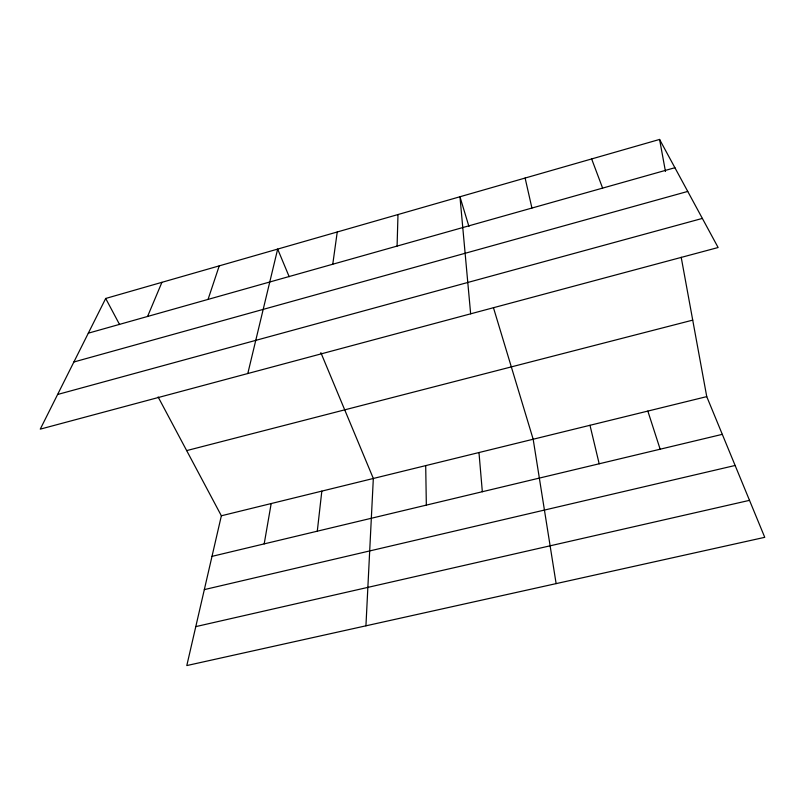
<?xml version="1.0" encoding="UTF-8"?>
<svg xmlns="http://www.w3.org/2000/svg" width="805" height="805" viewBox="0 0 805 805"><rect width="100%" height="100%" fill="white"/><g stroke="black" fill="none" stroke-linecap="round" stroke-linejoin="round"><path stroke-width="1.21" d="M397.086 246.078L397.992 214.543M365.933 625.817L373.329 478.472L320.863 352.66M317.291 531.189L321.829 491.12M332.767 264.221L337.245 231.991M264.191 543.888L271.184 503.548M158.122 396.956L221.365 515.784L186.8 665.564L764.75 537.327L706.75 396.624L681.191 257.248M247.799 373.53L277.665 249.087L289.186 276.719M208.052 299.4L219.242 265.861M147.577 316.456L161.926 282.324M105.697 298.464L40.25 429.146L718.12 247.517L659.587 139.436L105.697 298.464L119.583 324.556M88.309 333.179L674.902 167.722M73.879 361.988L687.742 191.429M57.608 394.48L702.363 218.417M186.669 450.599L692.723 320.128M221.365 515.784L706.75 396.624M211.997 556.366L722.296 434.348M204.329 589.612L735.126 465.471M195.786 626.622L749.505 500.348M591.645 158.947L602.613 188.108M647.834 411.083L660.15 449.21M468.933 226.467L459.957 196.752L470.653 313.819M493.445 307.671L533.172 439.238L556.124 583.615M589.985 425.292L599.182 463.791M525.112 178.046L531.924 208.052M659.587 139.436L665.463 171.485M478.975 452.541L482.336 491.724M425.704 465.622L426.338 505.117"/></g></svg>
